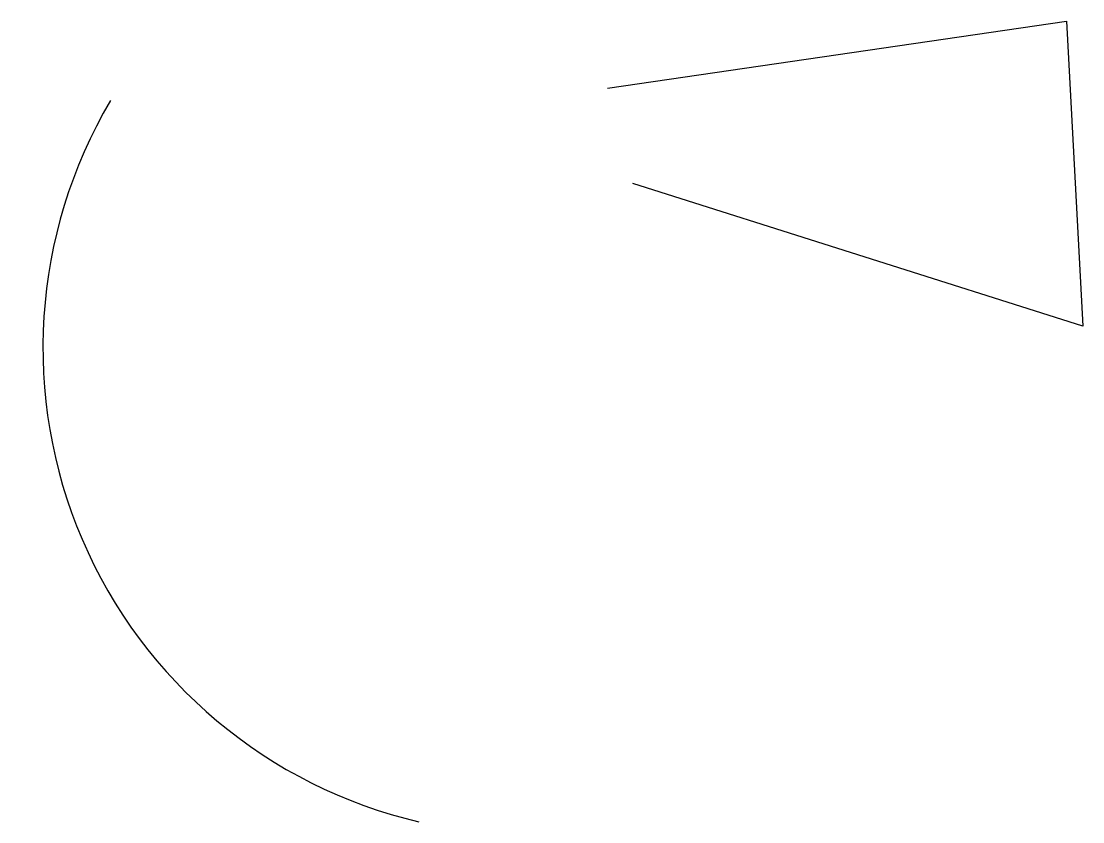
# Model space of a CAD drawing. Header units: inches. Extents: x 11.4 to 34.2, y -5.7 to 11.5.
import ezdxf

# ---------------------------------------------------------------- set-up
doc = ezdxf.new("R2010")
doc.units = ezdxf.units.IN
doc.header["$MEASUREMENT"] = 0

# ---------------------------------------------------------------- blocks, each defined once
blk = doc.blocks.new('First Block')
for p, q in [((4.189, 1.627), (14.04, 3.061)), ((14.04, 3.061), (14.389, -3.487)), ((14.389, -3.487), (4.732, -0.426))]:
    blk.add_line(p, q)
blk.add_arc((2.521, -3.952), 10.447, 149.465, 256.85)

msp = doc.modelspace()

# ---------------------------------------------------------------- block references
msp.add_blockref('First Block', (19.822, 8.459))

doc.saveas('drawing.dxf')
